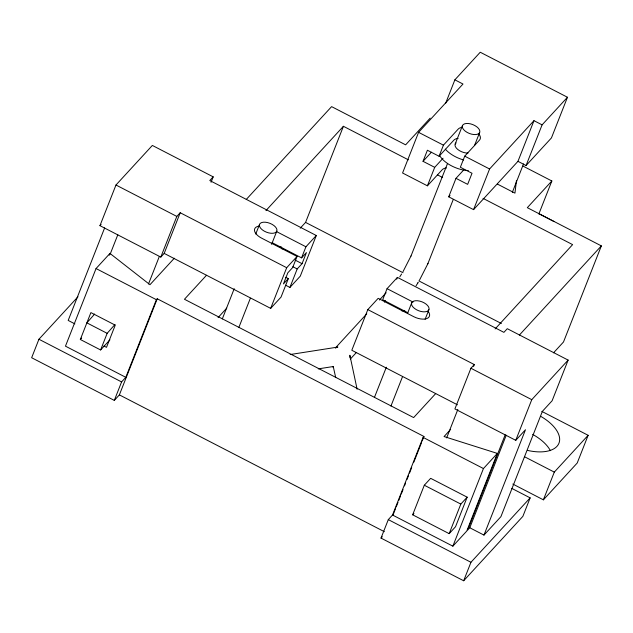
<?xml version="1.0" encoding="UTF-8"?>
<svg xmlns="http://www.w3.org/2000/svg" width="633" height="633" viewBox="0 0 633 633"><rect width="100%" height="100%" fill="white"/><g stroke="black" fill="none" stroke-linecap="round" stroke-linejoin="round"><path stroke-width="0.95" d="M349.97 357.914L349.875 355.271L357.115 389.224M516.481 180.413L514.945 193.136L497.411 184.084M77.994 296.75L38.93 339.248L31.65 357.732L114.304 400.404L119.376 394.881L157.237 298.776L423.944 436.469L422.148 441.051M258.992 226.108A12.154 6.243 21.5 0 0 261.556 238.119L297.051 256.444L286.686 267.712L180.207 212.743L164.192 253.398L160.806 257.085L99.959 225.665L115.974 185.01L152.347 145.44L213.194 176.852L211.058 182.272M104.635 227.912L68.19 320.433L74.868 323.882M174.32 258.217L149.974 284.708L109.952 253.414L96.05 268.542L65.468 346.164L125.809 377.323L156.391 299.694L157.237 298.776M109.232 255.241L109.952 253.414M110.221 254.031L117.801 234.796M109.92 339.834L100.607 349.962L80.328 339.494L90.899 312.591L115.238 325.156L106.502 347.335L103.891 345.99M100.607 349.962L107.159 333.33L114.937 324.515M148.502 283.972L159.326 256.484M160.806 257.085L176.821 216.423L180.207 212.743M114.304 400.404L121.583 381.921L125.809 377.323M222.318 318.897L234.218 288.688M255.756 234.02L259.562 224.343M238.823 327.53L250.367 298.23M271.597 244.338L276.795 231.14A9.258 4.755 21.5 0 0 265.385 222.215A9.258 4.755 21.5 0 0 262.355 229.874A9.258 4.755 21.5 0 0 276.795 231.14M164.192 253.398L270.671 308.374L286.686 267.712M300.216 228.212L305.565 222.405L343.418 126.291L408.396 159.84M285.712 277.278L288.316 278.623L281.036 297.099L270.671 308.374M297.051 256.444L292.683 267.53L287.817 272.823L283.449 283.908L288.316 278.623M285.586 285.206L289.914 287.437L297.194 268.954L302.06 263.668L306.427 252.575L301.561 257.868L272.127 242.668M301.561 257.868L305.929 246.783L316.294 235.508L209.808 180.532L213.194 176.852M316.294 235.508L300.271 276.17L289.914 287.437M445.624 103.329L454.874 79.837L462.992 84.023L418.587 132.337L402.572 172.999L427.417 185.825L442.214 169.723A12.154 6.243 21.5 0 1 446.479 167.967M443.06 158.242L434.697 167.341L423.034 161.32L427.402 150.235L439.065 156.256L453.861 140.154A12.154 6.243 21.5 0 1 458.126 138.39M428.122 311.333A12.154 6.243 21.5 0 1 426.769 318.581A12.154 6.243 21.5 0 1 413.673 316.65L378.178 298.325L367.82 309.6L351.806 350.263L457.414 404.788M427.417 185.825L434.697 167.341M439.065 156.256L443.432 145.163L458.229 129.061A12.154 6.243 21.5 0 1 462.494 127.304M505.197 434.792L467.668 530.066L469.781 527.764L483.976 535.091L500.893 516.686L542.394 411.339L552.118 400.76L568.133 360.098L507.286 328.685L503.908 332.365L397.421 277.389L387.064 288.664L382.696 299.757L407.794 312.718M384.532 302.139L385.204 300.43M396.709 279.2L397.421 277.389M447.563 163.409L410.983 256.049M455.174 144.095L462.454 125.619M454.874 79.837L480.249 52.23L567.461 97.253L542.093 124.867L533.975 120.674L517.96 161.336L473.555 209.65L448.71 196.823L455.989 178.34L463.712 169.937M478.888 134.069A12.154 6.243 21.5 0 1 479.529 140.059L464.725 156.161L460.357 167.247L472.02 173.268L467.652 184.361L455.989 178.34M374.435 397.437L386.336 367.219M407.525 313.438L411.687 302.875M453.252 199.506L427.955 263.463M474.481 145.614L479.679 132.416A9.258 4.755 21.5 0 0 468.278 123.49A9.258 4.755 21.5 0 0 465.239 131.142A9.258 4.755 21.5 0 0 479.679 132.416M390.941 406.062L402.485 376.77M425.099 319.356L428.913 309.672A9.258 4.755 21.5 0 0 417.511 300.746A9.258 4.755 21.5 0 0 414.473 308.406A9.258 4.755 21.5 0 0 428.913 309.672M473.555 209.65L489.578 168.987L533.975 120.674M512.334 192.345L523.515 163.947M517.96 161.336L526.07 165.522L542.093 124.867M511.836 488.415L530.153 497.87L522.874 516.354L463.665 580.77L381.019 538.097L388.298 519.622L392.523 515.017L423.105 437.395L423.944 436.469M392.943 515.191L395.467 508.782M396.187 506.954L397.991 502.373M398.711 500.545L400.515 495.963M401.235 494.136L403.039 489.562M404.479 485.899L405.563 483.153M407.003 479.49L408.443 475.834M409.527 473.088L411.687 467.589M413.855 462.098L421.428 442.878M567.461 97.253L551.446 137.915L526.07 165.522M412.661 514.803L424.308 485.226L430.654 478.326L467.162 497.174L455.515 526.751L449.169 533.651L412.661 514.803L413.927 513.418M367.82 309.6L474.299 364.576L470.92 368.256L454.905 408.918L515.753 440.331L525.477 429.744L483.976 535.091M473.587 366.38L474.299 364.576M446.653 437.894L457.841 409.496M538.897 213.859L551.849 180.983L522.882 166.028M449.169 533.651L460.816 504.082L467.162 497.174M392.523 515.017L452.864 546.168L483.446 468.547L497.348 453.41L444.065 436.548L450.649 429.388M497.348 453.41L466.774 531.04L452.864 546.168M469.781 527.764L506.226 435.243M515.753 440.331L531.767 399.668L568.133 360.098M463.665 580.77L470.944 562.286L530.153 497.87M551.849 180.983L527.321 207.671L601.35 245.889L563.497 341.994L553.535 352.826M512.801 484.047L543.383 499.833L554.302 472.115L588.136 435.306L541.832 411.395M588.136 435.306L577.209 463.024L543.383 499.833M419.473 280.19L427.663 264.127M411.023 255.961L403.047 271.597M427.623 264.214L427.995 263.375M416.079 285.768L417.804 283.006M417.748 283.093L418.223 282.318M401.615 273.986L399.787 276.843M94.649 314.039L86.879 322.862L107.159 333.33M99.959 225.665L101.09 224.438M80.328 339.494L81.657 338.046M246.277 199.45L331.597 106.621L405.626 144.838L430.155 118.149M206.493 275.276L184.456 299.259L413.642 417.582L435.686 393.599M265.939 210.599L343.418 126.291M218.061 317.6L226.749 308.152M423.034 161.32L431.397 152.221M448.71 196.823L450 195.423M335.355 348.008L366.76 313.833M379.46 300.018L386.138 292.747M350.342 359.061L356.355 352.526M495.133 328.923L572.612 244.623L483.042 198.374M519.361 335.094L601.35 245.889M381.019 538.097L382.285 536.721M335.759 347.834L337.872 347.066L290.199 354.527M318.257 368.881L332.855 366.594L333.528 367.108L333.274 366.642L335.712 377.624M332.642 366.586L333.472 367.069M333.385 366.895L332.8 366.602L333.464 367.093M418.587 132.337L443.432 145.163M464.725 156.161L489.578 168.987M538.651 213.582L553.859 221.431M437.379 174.803L442.649 177.525M305.565 222.405L403.031 272.72M418.84 280.886L501.383 323.503M276.494 231.583L305.929 246.783M387.064 288.664L413.033 302.076M295.128 260.092L302.06 263.668M292.865 266.722L297.194 268.954M115.974 185.01L176.821 216.423M470.92 368.256L531.767 399.668M524.599 456.781L554.302 472.115M96.05 268.542L156.391 299.694M423.105 437.395L483.446 468.547M424.308 485.226L460.816 504.082M38.93 339.248L121.583 381.921M388.298 519.622L470.944 562.286M119.376 394.881L384.334 531.673M540.891 416.427A37.038 19.022 21.5 0 1 558.955 443.187A37.038 19.022 21.5 0 1 527.439 450.38M532.67 434.38A37.038 19.022 21.5 0 1 550.394 450.672M401.86 310.858A23.152 11.885 21.5 0 1 404.811 310.85M468.357 170.641A23.152 11.885 21.5 0 1 467.74 170.609M467.122 170.554A23.152 11.885 21.5 0 1 439.642 155.528M463.649 159.983A23.152 11.885 21.5 0 1 445.371 149.198M280.894 246.601A23.152 11.885 21.5 0 1 282.199 249.086M468.016 153.067A9.258 4.755 21.5 0 1 457.58 149.317A9.258 4.755 21.5 0 1 456.069 142.947"/></g></svg>
